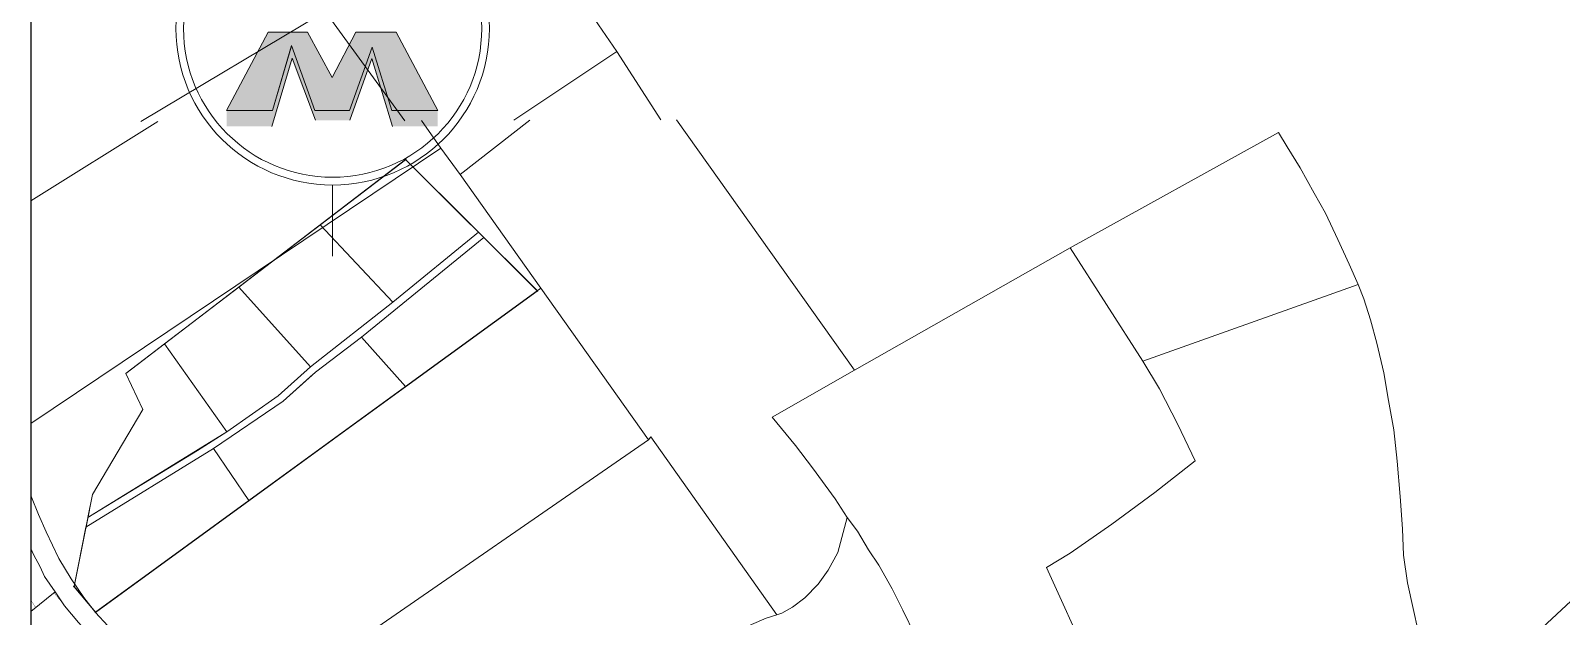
# Paper-space layout 'LAMINA DE TRABAJO' of a CAD drawing. Header units: millimetres. Extents: x 614660 to 615345, y 1320431 to 1320883.
# Drawn here: x 614839.8 to 614882.26, y 1320606.1 to 1320622.37 of the extents above; entities that cross this region are included whole.
import ezdxf

# ---------------------------------------------------------------- set-up
doc = ezdxf.new("R2010")
doc.units = ezdxf.units.MM
doc.layers.add('2', color=7, linetype='Continuous')
doc.layers.add('CVL_CUADCON_LIN', color=8, linetype='Continuous')
doc.layers.add('Cotas', color=7, linetype='Continuous', lineweight=0)

psp = doc.layouts.new('LAMINA DE TRABAJO')

# ---------------------------------------------------------------- hatches: boundary and pattern name
at = {"lineweight": 0}
h = psp.add_hatch(color=5, dxfattribs=at)
h.dxf.hatch_style = 1
h.paths.add_polyline_path([(614847.031, 1320621.909), (614847.044, 1320621.955), (614847.687, 1320620.148), (614848.65, 1320620.148), (614849.276, 1320621.909), (614849.827, 1320620.148), (614851.096, 1320620.148), (614849.946, 1320622.324), (614848.824, 1320622.324), (614848.168, 1320621.063), (614847.486, 1320622.324), (614846.391, 1320622.324), (614845.241, 1320620.148), (614846.51, 1320620.148)])
at = {"lineweight": 0, "true_color": 0x2424ff}
h = psp.add_hatch(color=160, dxfattribs=at)
h.dxf.hatch_style = 1
h.paths.add_polyline_path([(614847.056, 1320621.599), (614847.705, 1320619.879), (614848.655, 1320619.879), (614849.271, 1320621.595), (614849.838, 1320619.707), (614851.096, 1320619.707), (614851.096, 1320620.148), (614849.827, 1320620.148), (614849.276, 1320621.909), (614848.65, 1320620.148), (614847.687, 1320620.148), (614847.044, 1320621.955), (614846.51, 1320620.148), (614845.241, 1320620.148), (614845.241, 1320619.707), (614846.499, 1320619.707)])

# ---------------------------------------------------------------- linework, layer by layer
psp.add_line((614839.808, 1320640.692), (614839.808, 1320575.067))
at = {"color": 5, "lineweight": 0}
for p, q in [((614846.391, 1320622.324), (614847.486, 1320622.324)), ((614848.824, 1320622.324), (614849.946, 1320622.324)), ((614847.044, 1320621.955), (614846.51, 1320620.148)), ((614847.687, 1320620.148), (614847.044, 1320621.955)), ((614849.276, 1320621.909), (614848.65, 1320620.148)), ((614847.056, 1320621.599), (614846.499, 1320619.707)), ((614847.056, 1320621.599), (614847.705, 1320619.879)), ((614848.655, 1320619.879), (614849.271, 1320621.595)), ((614849.271, 1320621.595), (614849.838, 1320619.707)), ((614848.65, 1320620.148), (614847.687, 1320620.148))]:
    psp.add_line(p, q, dxfattribs=at)
at = {"color": 5, "lineweight": 15}
psp.add_line((614849.827, 1320620.148), (614849.276, 1320621.909), dxfattribs=at)
at = {"color": 0, "lineweight": 15}
psp.add_line((614848.181, 1320618.081), (614848.181, 1320616.101, 0.003), dxfattribs=at)
at = {"color": 1, "lineweight": 0}
psp.add_line((614841.008, 1320606.931), (614841.163, 1320606.745), dxfattribs=at)
at = {"color": 5, "lineweight": 0}
for points in [[(614847.486, 1320622.324), (614846.391, 1320622.324), (614845.241, 1320620.148), (614846.51, 1320620.148), (614847.044, 1320621.955), (614847.687, 1320620.148), (614848.65, 1320620.148)], [(614847.031, 1320621.909), (614846.51, 1320620.148), (614845.241, 1320620.148), (614846.391, 1320622.324), (614847.486, 1320622.324), (614848.168, 1320621.063), (614848.824, 1320622.324), (614849.946, 1320622.324), (614851.096, 1320620.148), (614849.827, 1320620.148), (614849.276, 1320621.909), (614848.65, 1320620.148), (614847.687, 1320620.148), (614847.044, 1320621.955)], [(614848.168, 1320621.063), (614848.824, 1320622.324)], [(614848.851, 1320622.324), (614849.946, 1320622.324), (614851.096, 1320620.148), (614849.827, 1320620.148)], [(614849.276, 1320621.909), (614848.65, 1320620.148), (614847.687, 1320620.148)]]:
    psp.add_lwpolyline(points, dxfattribs=at)
at = {"color": 1, "lineweight": 0}
for points in [[(614841.602, 1320606.222), (614853.858, 1320615.143), (614850.206, 1320618.788), (614842.448, 1320612.85), (614842.916, 1320611.844), (614841.522, 1320609.484), (614841.008, 1320606.931)], [(614852.229, 1320616.769), (614849.854, 1320614.827), (614847.834, 1320616.972), (614850.206, 1320618.788)], [(614849.854, 1320614.827), (614847.57, 1320613.036), (614845.576, 1320615.244), (614847.834, 1320616.972)], [(614853.858, 1320615.143), (614850.202, 1320612.482), (614848.979, 1320613.852), (614852.373, 1320616.625)], [(614845.246, 1320611.231), (614846.672, 1320612.225), (614847.57, 1320613.036), (614845.576, 1320615.244), (614843.519, 1320613.67)], [(614843.519, 1320613.67), (614842.448, 1320612.85), (614842.916, 1320611.844), (614841.522, 1320609.484), (614841.394, 1320608.85), (614844.433, 1320610.705), (614845.246, 1320611.231)], [(614844.874, 1320610.768), (614846.807, 1320612.075), (614847.705, 1320612.886), (614848.979, 1320613.852), (614850.202, 1320612.482), (614845.855, 1320609.318)], [(614841.34, 1320608.581), (614844.874, 1320610.768), (614845.855, 1320609.318), (614841.602, 1320606.222), (614841.008, 1320606.931)]]:
    psp.add_lwpolyline(points, close=True, dxfattribs=at)
for points in [[(614850.198, 1320618.782), (614842.456, 1320612.857)], [(614853.851, 1320615.15), (614850.213, 1320618.781)], [(614841.61, 1320606.228), (614853.85, 1320615.137)], [(614842.448, 1320612.85), (614843.519, 1320613.67)], [(614843.519, 1320613.67), (614845.246, 1320611.231)], [(614847.705, 1320612.886), (614848.979, 1320613.852)], [(614847.57, 1320613.036), (614846.672, 1320612.225)], [(614847.705, 1320612.886), (614846.807, 1320612.075)], [(614847.64, 1320612.827), (614846.807, 1320612.075)], [(614850.202, 1320612.482), (614845.855, 1320609.318), (614844.874, 1320610.768)], [(614841.435, 1320609.054), (614841.01, 1320606.94)], [(614841.008, 1320606.931), (614841.34, 1320608.581)], [(614841.014, 1320606.923), (614841.596, 1320606.23)]]:
    psp.add_lwpolyline(points, dxfattribs=at)
at = {"color": 0, "lineweight": 15}
for radius in [4.348, 4.135]:
    psp.add_circle((614848.181, 1320622.429), radius, dxfattribs=at)
at = {"color": 1, "lineweight": 0}
for centre in [(614850.206, 1320618.788), (614853.858, 1320615.143), (614841.008, 1320606.931), (614841.602, 1320606.222)]:
    psp.add_circle(centre, 0.0101, dxfattribs=at)
at = {"layer": '2', "color": 1, "linetype": 'Continuous', "lineweight": 0}
for p, q in [((614850.264, 1320630.262), (614856.062, 1320621.785)), ((614842.864, 1320619.841), (614847.976, 1320622.895)), ((614847.976, 1320622.895), (614850.179, 1320619.867)), ((614853.208, 1320619.878), (614856.062, 1320621.785)), ((614856.062, 1320621.785), (614857.288, 1320619.892)), ((614839.808, 1320617.638), (614843.334, 1320619.842)), ((614851.184, 1320619.106), (614850.646, 1320619.869)), ((614851.717, 1320618.377), (614853.65, 1320619.879)), ((614857.721, 1320619.894), (614862.655, 1320612.943)), ((614839.808, 1320611.455), (614851.184, 1320619.106)), ((614851.184, 1320619.106), (614851.717, 1320618.377)), ((614851.717, 1320618.377), (614853.953, 1320615.215)), ((614862.655, 1320612.943), (614868.638, 1320616.332)), ((614870.648, 1320613.191), (614868.638, 1320616.332)), ((614870.648, 1320613.191), (614876.622, 1320615.317)), ((614841.602, 1320606.212), (614853.953, 1320615.215)), ((614853.953, 1320615.215), (614856.938, 1320611.002)), ((614844.874, 1320610.768), (614841.34, 1320608.581)), ((614845.855, 1320609.318), (614844.874, 1320610.768)), ((614845.14, 1320602.844), (614856.938, 1320611.002)), ((614841.602, 1320606.222), (614845.855, 1320609.318)), ((614841.34, 1320608.581), (614841.008, 1320606.931)), ((614839.808, 1320606.236), (614840.484, 1320606.787)), ((614841.008, 1320606.931), (614841.602, 1320606.222))]:
    psp.add_line(p, q, dxfattribs=at)
for points in [[(614868.638, 1320616.332), (614874.411, 1320619.541), (614874.658, 1320619.145), (614875.017, 1320618.56), (614875.406, 1320617.857), (614875.714, 1320617.303), (614876.063, 1320616.569), (614876.376, 1320615.886), (614876.622, 1320615.317)], [(614876.622, 1320615.317), (614876.781, 1320614.922), (614876.965, 1320614.337), (614877.145, 1320613.685), (614877.335, 1320612.869), (614877.468, 1320612.099), (614877.617, 1320611.283), (614877.704, 1320610.416), (614877.791, 1320609.431), (614877.853, 1320608.533), (614877.879, 1320607.799), (614877.997, 1320607.035), (614878.443, 1320604.982)], [(614869.173, 1320604.828), (614867.983, 1320607.461), (614868.634, 1320607.855), (614869.793, 1320608.666), (614870.987, 1320609.542), (614872.105, 1320610.419), (614871.623, 1320611.435), (614871.11, 1320612.421), (614870.648, 1320613.191)], [(614862.455, 1320608.849), (614862.117, 1320609.362), (614861.491, 1320610.224), (614861.019, 1320610.845), (614860.368, 1320611.636), (614862.655, 1320612.943)], [(614856.938, 1320611.002), (614857.005, 1320611.089), (614860.497, 1320606.146)], [(614841.602, 1320606.212), (614841.284, 1320606.623), (614840.93, 1320607.146), (614840.587, 1320607.711), (614840.233, 1320608.45), (614840.023, 1320608.927), (614839.833, 1320609.415), (614839.808, 1320609.467)], [(614860.497, 1320606.146), (614860.64, 1320606.187), (614860.938, 1320606.356), (614861.281, 1320606.618), (614861.65, 1320606.997), (614861.927, 1320607.387), (614862.194, 1320607.879), (614862.455, 1320608.849)], [(614864.342, 1320605.569), (614863.994, 1320606.278), (614863.701, 1320606.863), (614863.332, 1320607.52), (614863.04, 1320607.951), (614862.742, 1320608.469), (614862.455, 1320608.849)], [(614839.808, 1320607.983), (614839.884, 1320607.824), (614840.069, 1320607.475), (614840.192, 1320607.213), (614840.484, 1320606.787)], [(614840.484, 1320606.787), (614840.746, 1320606.397), (614841.13, 1320605.93), (614841.546, 1320605.468), (614842.002, 1320604.965), (614842.464, 1320604.477), (614842.976, 1320604.015), (614843.459, 1320603.594), (614843.812, 1320603.261)], [(614845.14, 1320602.844), (614844.546, 1320603.342), (614843.782, 1320603.999), (614842.925, 1320604.77), (614842.284, 1320605.468), (614841.602, 1320606.212)], [(614858.548, 1320605.039), (614858.795, 1320605.259), (614859.353, 1320605.623), (614859.794, 1320605.879), (614860.205, 1320606.054), (614860.497, 1320606.146)]]:
    psp.add_lwpolyline(points, dxfattribs=at)
at = {"layer": '2', "color": 1, "linetype": 'Continuous', "lineweight": 0, "flags": 128}
for points in [[(614841.008, 1320606.931), (614841.602, 1320606.222), (614853.858, 1320615.143), (614850.206, 1320618.788), (614842.448, 1320612.85), (614842.916, 1320611.844), (614841.522, 1320609.484)], [(614849.854, 1320614.827), (614852.229, 1320616.769), (614850.206, 1320618.788), (614847.834, 1320616.972)], [(614847.57, 1320613.036), (614849.854, 1320614.827), (614847.834, 1320616.972), (614845.576, 1320615.244)], [(614848.979, 1320613.852), (614850.202, 1320612.482), (614853.849, 1320615.139), (614852.373, 1320616.625)], [(614845.246, 1320611.231), (614846.672, 1320612.225), (614847.57, 1320613.036), (614845.576, 1320615.244), (614843.519, 1320613.67)], [(614841.394, 1320608.85), (614845.246, 1320611.231), (614843.519, 1320613.67), (614842.448, 1320612.85), (614842.916, 1320611.844), (614841.522, 1320609.484)], [(614844.874, 1320610.768), (614845.855, 1320609.318), (614850.202, 1320612.482), (614848.979, 1320613.852), (614847.705, 1320612.886), (614846.807, 1320612.075)]]:
    psp.add_lwpolyline(points, close=True, dxfattribs=at)
at = {"layer": '2', "color": 1, "linetype": 'Continuous', "lineweight": 0, "const_width": 0.00807, "flags": 128}
psp.add_lwpolyline([(614843.812, 1320603.261), (614842.72, 1320604.246), (614842.002, 1320604.965), (614840.938, 1320606.164), (614840.451, 1320606.76)], dxfattribs=at)
at = {"layer": 'Cotas'}
psp.add_line((614863.098, 1320588.482), (614886.883, 1320610.576), dxfattribs=at)
at = {"layer": 'CVL_CUADCON_LIN', "color": 1, "lineweight": 0, "ltscale": 0.5, "const_width": 0.00807, "flags": 128}
psp.add_lwpolyline([(614839.945, 1320606.348), (614839.808, 1320606.556)], dxfattribs=at)

doc.saveas('drawing.dxf')
